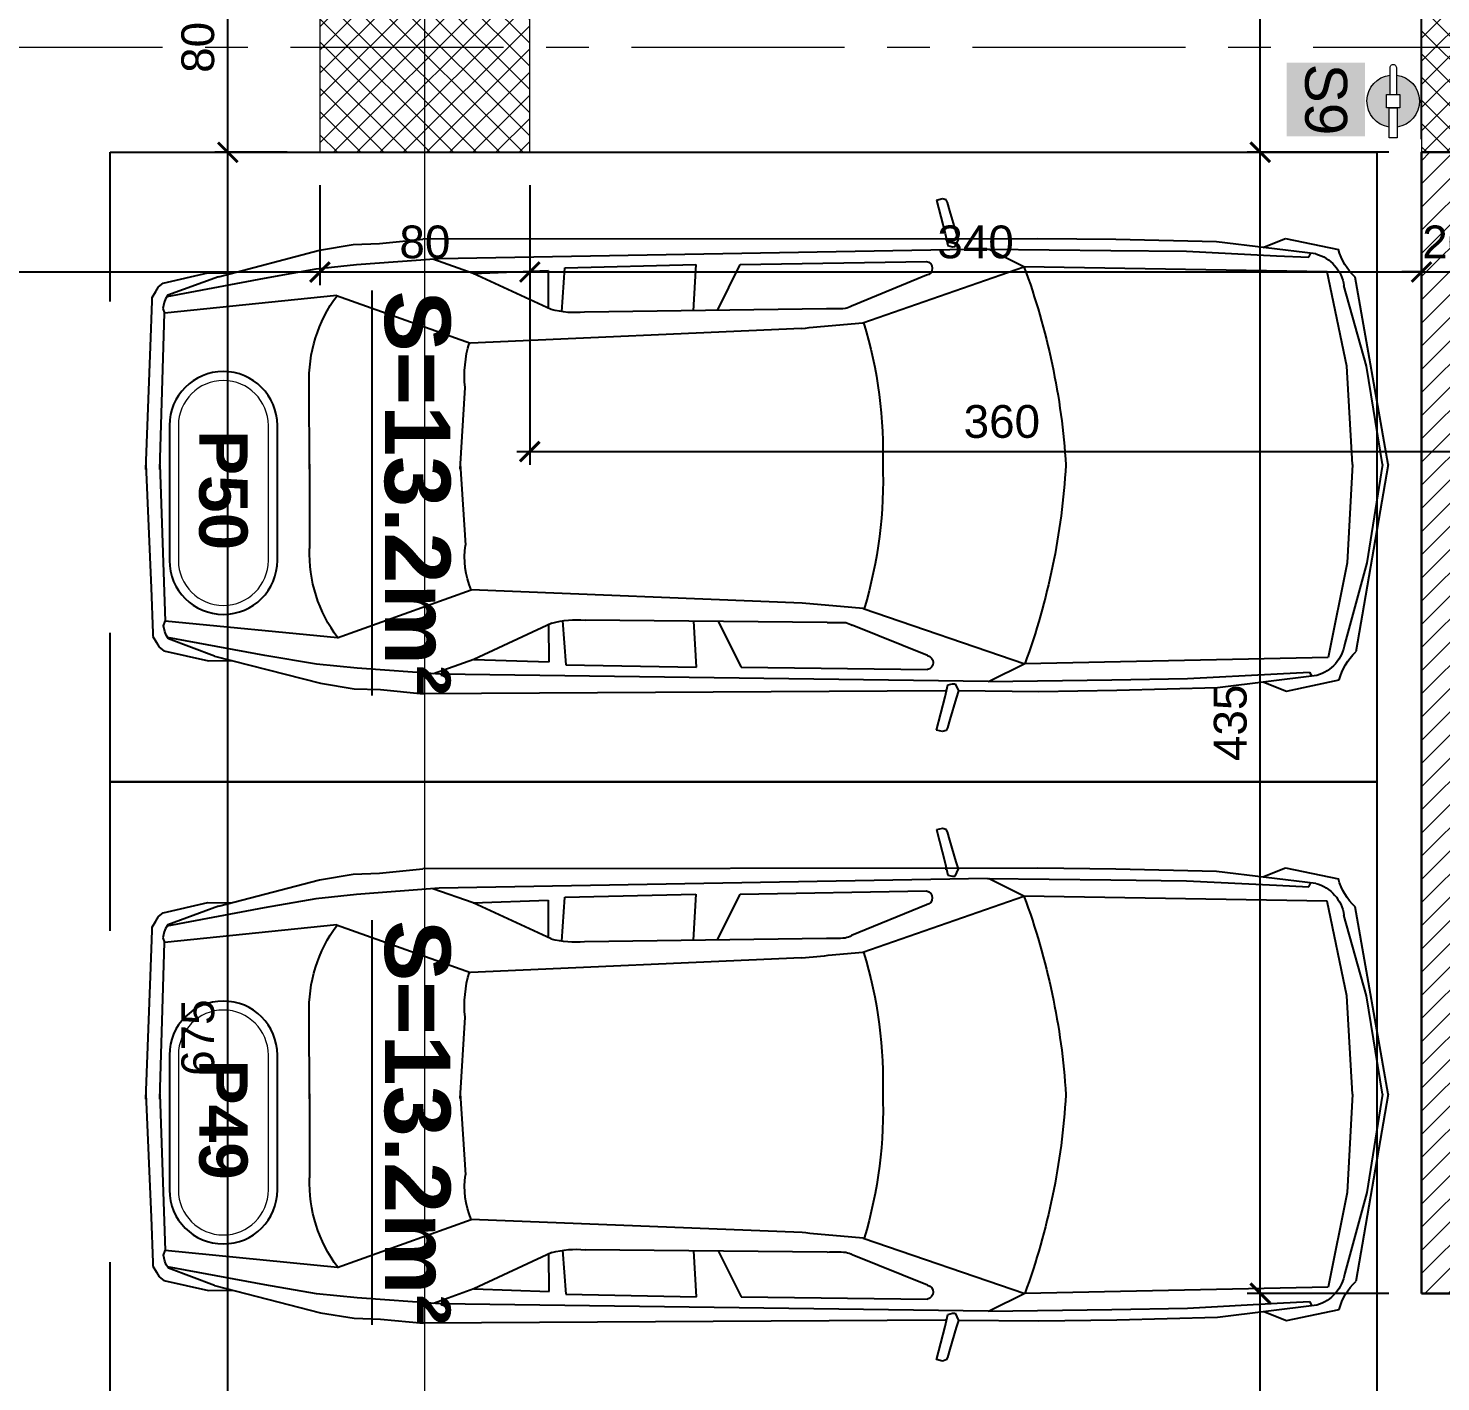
# Model space of a CAD drawing. Header units: centimetres. Extents: x 54080 to 59633, y -55119 to -48218.
# Drawn here: x 58046 to 58585, y -51781 to -51265 of the extents above; entities that cross this region are included whole.
import ezdxf
from ezdxf.enums import TextEntityAlignment as Align

# ---------------------------------------------------------------- set-up
doc = ezdxf.new("R2010")
doc.units = ezdxf.units.CM
doc.header["$LTSCALE"] = 50
doc.header["$MEASUREMENT"] = 0
for name, pattern in [('23486-A01$0${ Chain Double-Dash }', [0]), ('AXES', [2, 1.25, -0.25, 0.25, -0.25]), ('CACHE', [0.375, 0.25, -0.125]), ('CONTINU', [0])]:
    doc.linetypes.add(name, pattern=pattern)
doc.layers.get('0').update_dxf_attribs({"color": 8})
for name, color, linetype in [('AXES', 10, 'AXES'), ('BETON COUPE', 3, 'CONTINU'), ('COTE 50ème', 1, 'Continuous'), ('FINI', 251, 'Continuous'), ('PILIER', 7, 'Continuous'), ('TEXTE', 7, 'Continuous')]:
    doc.layers.add(name, color=color, linetype=linetype)
for name, color, linetype, lineweight in [('BETON HACHURE', 253, 'Continuous', 13), ('MACONNERIE COUPE', 7, 'Continuous', 30), ('MACONNERIE HACHURE', 253, 'Continuous', 13)]:
    doc.layers.add(name, color=color, linetype=linetype, lineweight=lineweight)
doc.layers.add('HORS GEL', color=7, linetype='CACHE', lineweight=15, true_color=0x00661a)
doc.layers.add('HYPALON', color=7, linetype='Continuous', true_color=0xffaa00)
doc.styles.add('BRMNAMES', font='swisseb.ttf', dxfattribs={"height": 20})
doc.styles.add('RS_TEXT_1.50', font='arial.ttf', dxfattribs={"height": 12.5})
doc.styles.add('RS_TXT_50', font='arial.ttf', dxfattribs={"height": 12.5})
doc.dimstyles.new('RS_50CM_LINEAIRE', dxfattribs={"dimscale": 5, "dimtxt": 12.5, "dimasz": 1.5, "dimexe": 1, "dimexo": 2.5, "dimgap": 1, "dimtad": 1, "dimdec": 1, "dimrnd": 0.5, "dimdsep": 46, "dimtxsty": 'RS_TXT_50', "dimblk1": 'ARCHTICK', "dimblk2": 'ARCHTICK', "dimsah": 1, "dimcen": 2.5, "dimdle": 1, "dimclrt": 4, "dimadec": 0, "dimazin": 2, "dimtfac": 1, "dimtdec": 1, "dimtix": 1, "dimtmove": 2, "dimatfit": 3, "dimfxl": 1, "dimtolj": 1, "dimtzin": 0, "dimarcsym": 0})

# ---------------------------------------------------------------- blocks, each defined once
blk = doc.blocks.new('A$C99aa3423')
at = {"layer": 'AXES', "lineweight": 5, "ltscale": 1.3}
blk.add_line((3195, -410), (-1985, -410), dxfattribs=at)
at = {"layer": 'HORS GEL', "linetype": '23486-A01$0${ Chain Double-Dash }', "ltscale": 1.2}
blk.add_line((1995, -1175), (1995, 1580), dxfattribs=at)
blk = doc.blocks.new('_ArchTick')
at = {"color": 0, "linetype": 'ByBlock', "const_width": 0.15}
blk.add_lwpolyline([(-0.5, -0.5), (0.5, 0.5)], dxfattribs=at)
blk = doc.blocks.new('*D997')
at = {"layer": 'COTE 50ème', "color": 0, "lineweight": -2, "ltscale": 0.5, "transparency": 16777216}
for p, q in [((58122.54, -51992.36), (58122.54, -51307.36)), ((58145.17, -51312.36), (58117.54, -51312.36)), ((58145.17, -51987.36), (58117.54, -51987.36))]:
    blk.add_line(p, q, dxfattribs=at)
at = {"layer": 'Defpoints', "color": 0, "ltscale": 0.5, "transparency": 16777216}
for p in [(58122.54, -51312.36), (58157.67, -51312.36), (58157.67, -51987.36)]:
    blk.add_point(p, dxfattribs=at)
at = {"layer": 'COTE 50ème', "color": 0, "lineweight": -2, "ltscale": 0.5, "transparency": 16777216, "xscale": 7.5, "yscale": 7.5, "zscale": 7.5}
for p, rotation in [((58122.54, -51312.36), 90), ((58122.54, -51987.36), 270)]:
    blk.add_blockref('_ArchTick', p, dxfattribs=dict(at, rotation=rotation))
at = {"layer": 'COTE 50ème', "color": 4, "ltscale": 0.5, "transparency": 16777216, "insert": (58111.16, -51649.86), "char_height": 12.5, "attachment_point": 5, "rotation": 90, "style": 'RS_TXT_50'}
blk.add_mtext('\\A1;675', dxfattribs=at)
blk = doc.blocks.new('*D998')
at = {"layer": 'COTE 50ème', "color": 0, "lineweight": -2, "ltscale": 0.5, "transparency": 16777216}
for p, q in [((58122.54, -51317.36), (58122.54, -51227.36)), ((58145.17, -51232.36), (58117.54, -51232.36)), ((58145.17, -51312.36), (58117.54, -51312.36))]:
    blk.add_line(p, q, dxfattribs=at)
at = {"layer": 'Defpoints', "color": 0, "ltscale": 0.5, "transparency": 16777216}
for p in [(58122.54, -51232.36), (58157.67, -51232.36), (58157.67, -51312.36)]:
    blk.add_point(p, dxfattribs=at)
at = {"layer": 'COTE 50ème', "color": 0, "lineweight": -2, "ltscale": 0.5, "transparency": 16777216, "xscale": 7.5, "yscale": 7.5, "zscale": 7.5}
for p, rotation in [((58122.54, -51232.36), 90), ((58122.54, -51312.36), 270)]:
    blk.add_blockref('_ArchTick', p, dxfattribs=dict(at, rotation=rotation))
at = {"layer": 'COTE 50ème', "color": 4, "ltscale": 0.5, "transparency": 16777216, "insert": (58111.16, -51272.36), "char_height": 12.5, "attachment_point": 5, "rotation": 90, "style": 'RS_TXT_50'}
blk.add_mtext('\\A1;80', dxfattribs=at)
blk = doc.blocks.new('*D1011')
at = {"layer": 'COTE 50ème', "color": 0, "lineweight": -2, "ltscale": 0.5, "transparency": 16777216}
for p, q in [((58516.22, -51952.36), (58516.22, -51742.36)), ((58565.17, -51747.36), (58511.22, -51747.36)), ((58565.17, -51947.36), (58511.22, -51947.36))]:
    blk.add_line(p, q, dxfattribs=at)
at = {"layer": 'Defpoints', "color": 0, "ltscale": 0.5, "transparency": 16777216}
for p in [(58516.22, -51747.36), (58577.67, -51747.36), (58577.67, -51947.36)]:
    blk.add_point(p, dxfattribs=at)
at = {"layer": 'COTE 50ème', "color": 0, "lineweight": -2, "ltscale": 0.5, "transparency": 16777216, "xscale": 7.5, "yscale": 7.5, "zscale": 7.5}
for p, rotation in [((58516.22, -51747.36), 90), ((58516.22, -51947.36), 270)]:
    blk.add_blockref('_ArchTick', p, dxfattribs=dict(at, rotation=rotation))
at = {"layer": 'COTE 50ème', "color": 4, "ltscale": 0.5, "transparency": 16777216, "insert": (58504.84, -51847.36), "char_height": 12.5, "attachment_point": 5, "rotation": 90, "style": 'RS_TXT_50'}
blk.add_mtext('\\A1;200', dxfattribs=at)
blk = doc.blocks.new('*D1012')
at = {"layer": 'COTE 50ème', "color": 0, "lineweight": -2, "ltscale": 0.5, "transparency": 16777216}
for p, q in [((58516.22, -51752.36), (58516.22, -51307.36)), ((58565.17, -51312.36), (58511.22, -51312.36)), ((58565.17, -51747.36), (58511.22, -51747.36))]:
    blk.add_line(p, q, dxfattribs=at)
at = {"layer": 'Defpoints', "color": 0, "ltscale": 0.5, "transparency": 16777216}
for p in [(58516.22, -51312.36), (58577.67, -51312.36), (58577.67, -51747.36)]:
    blk.add_point(p, dxfattribs=at)
at = {"layer": 'COTE 50ème', "color": 0, "lineweight": -2, "ltscale": 0.5, "transparency": 16777216, "xscale": 7.5, "yscale": 7.5, "zscale": 7.5}
for p, rotation in [((58516.22, -51312.36), 90), ((58516.22, -51747.36), 270)]:
    blk.add_blockref('_ArchTick', p, dxfattribs=dict(at, rotation=rotation))
at = {"layer": 'COTE 50ème', "color": 4, "ltscale": 0.5, "transparency": 16777216, "insert": (58504.83, -51529.86), "char_height": 12.5, "attachment_point": 5, "rotation": 90, "style": 'RS_TXT_50'}
blk.add_mtext('\\A1;435', dxfattribs=at)
blk = doc.blocks.new('*D1013')
at = {"layer": 'COTE 50ème', "color": 0, "lineweight": -2, "ltscale": 0.5, "transparency": 16777216}
for p, q in [((58516.22, -51317.36), (58516.22, -50642.36)), ((58565.17, -50647.36), (58511.22, -50647.36)), ((58565.17, -51312.36), (58511.22, -51312.36))]:
    blk.add_line(p, q, dxfattribs=at)
at = {"layer": 'Defpoints', "color": 0, "ltscale": 0.5, "transparency": 16777216}
for p in [(58516.22, -50647.36), (58577.67, -50647.36), (58577.67, -51312.36)]:
    blk.add_point(p, dxfattribs=at)
at = {"layer": 'COTE 50ème', "color": 0, "lineweight": -2, "ltscale": 0.5, "transparency": 16777216, "xscale": 7.5, "yscale": 7.5, "zscale": 7.5}
for p, rotation in [((58516.22, -50647.36), 90), ((58516.22, -51312.36), 270)]:
    blk.add_blockref('_ArchTick', p, dxfattribs=dict(at, rotation=rotation))
at = {"layer": 'COTE 50ème', "color": 4, "ltscale": 0.5, "transparency": 16777216, "insert": (58504.84, -50979.86), "char_height": 12.5, "attachment_point": 5, "rotation": 90, "style": 'RS_TXT_50'}
blk.add_mtext('\\A1;665', dxfattribs=at)
blk = doc.blocks.new('*D1281')
at = {"layer": 'COTE 50ème', "color": 0, "lineweight": -2, "ltscale": 0.5, "transparency": 16777216}
for p, q in [((57492.67, -51284.86), (57492.67, -51362.99)), ((58157.67, -51324.86), (58157.67, -51362.99)), ((57487.67, -51357.99), (58162.67, -51357.99))]:
    blk.add_line(p, q, dxfattribs=at)
at = {"layer": 'Defpoints', "color": 0, "ltscale": 0.5, "transparency": 16777216}
for p in [(57492.67, -51272.36), (58157.67, -51312.36), (58157.67, -51357.99)]:
    blk.add_point(p, dxfattribs=at)
at = {"layer": 'COTE 50ème', "color": 0, "lineweight": -2, "ltscale": 0.5, "transparency": 16777216, "xscale": 7.5, "yscale": 7.5, "zscale": 7.5, "rotation": 180}
blk.add_blockref('_ArchTick', (57492.67, -51357.99), dxfattribs=at)
at = {"layer": 'COTE 50ème', "color": 0, "lineweight": -2, "ltscale": 0.5, "transparency": 16777216, "xscale": 7.5, "yscale": 7.5, "zscale": 7.5}
blk.add_blockref('_ArchTick', (58157.67, -51357.99), dxfattribs=at)
at = {"layer": 'COTE 50ème', "color": 4, "ltscale": 0.5, "transparency": 16777216, "insert": (57825.17, -51346.61), "char_height": 12.5, "attachment_point": 5, "style": 'RS_TXT_50'}
blk.add_mtext('\\A1;665', dxfattribs=at)
blk = doc.blocks.new('*D1282')
at = {"layer": 'COTE 50ème', "color": 0, "lineweight": -2, "ltscale": 0.5, "transparency": 16777216}
for p, q in [((58157.67, -51324.86), (58157.67, -51362.99)), ((58237.67, -51324.86), (58237.67, -51362.99)), ((58152.67, -51357.99), (58242.67, -51357.99))]:
    blk.add_line(p, q, dxfattribs=at)
at = {"layer": 'Defpoints', "color": 0, "ltscale": 0.5, "transparency": 16777216}
for p in [(58157.67, -51312.36), (58237.67, -51312.36), (58237.67, -51357.99)]:
    blk.add_point(p, dxfattribs=at)
at = {"layer": 'COTE 50ème', "color": 0, "lineweight": -2, "ltscale": 0.5, "transparency": 16777216, "xscale": 7.5, "yscale": 7.5, "zscale": 7.5, "rotation": 180}
blk.add_blockref('_ArchTick', (58157.67, -51357.99), dxfattribs=at)
at = {"layer": 'COTE 50ème', "color": 0, "lineweight": -2, "ltscale": 0.5, "transparency": 16777216, "xscale": 7.5, "yscale": 7.5, "zscale": 7.5}
blk.add_blockref('_ArchTick', (58237.67, -51357.99), dxfattribs=at)
at = {"layer": 'COTE 50ème', "color": 4, "ltscale": 0.5, "transparency": 16777216, "insert": (58197.67, -51346.61), "char_height": 12.5, "attachment_point": 5, "style": 'RS_TXT_50'}
blk.add_mtext('\\A1;80', dxfattribs=at)
blk = doc.blocks.new('*D1283')
at = {"layer": 'COTE 50ème', "color": 0, "lineweight": -2, "ltscale": 0.5, "transparency": 16777216}
for p, q in [((58237.67, -51324.86), (58237.67, -51362.99)), ((58577.67, -51331.96), (58577.67, -51362.99)), ((58232.67, -51357.99), (58582.67, -51357.99))]:
    blk.add_line(p, q, dxfattribs=at)
at = {"layer": 'Defpoints', "color": 0, "ltscale": 0.5, "transparency": 16777216}
for p in [(58237.67, -51312.36), (58577.67, -51319.46), (58577.67, -51357.99)]:
    blk.add_point(p, dxfattribs=at)
at = {"layer": 'COTE 50ème', "color": 0, "lineweight": -2, "ltscale": 0.5, "transparency": 16777216, "xscale": 7.5, "yscale": 7.5, "zscale": 7.5, "rotation": 180}
blk.add_blockref('_ArchTick', (58237.67, -51357.99), dxfattribs=at)
at = {"layer": 'COTE 50ème', "color": 0, "lineweight": -2, "ltscale": 0.5, "transparency": 16777216, "xscale": 7.5, "yscale": 7.5, "zscale": 7.5}
blk.add_blockref('_ArchTick', (58577.67, -51357.99), dxfattribs=at)
at = {"layer": 'COTE 50ème', "color": 4, "ltscale": 0.5, "transparency": 16777216, "insert": (58407.67, -51346.6), "char_height": 12.5, "attachment_point": 5, "style": 'RS_TXT_50'}
blk.add_mtext('\\A1;340', dxfattribs=at)
blk = doc.blocks.new('*D1284')
at = {"layer": 'COTE 50ème', "color": 0, "lineweight": -2, "ltscale": 0.5, "transparency": 16777216}
for p, q in [((58577.67, -51331.96), (58577.67, -51362.99)), ((58597.67, -51331.96), (58597.67, -51362.99)), ((58577.67, -51357.99), (58570.17, -51357.99)), ((58577.67, -51357.99), (58597.67, -51357.99)), ((58597.67, -51357.99), (58605.17, -51357.99))]:
    blk.add_line(p, q, dxfattribs=at)
at = {"layer": 'Defpoints', "color": 0, "ltscale": 0.5, "transparency": 16777216}
for p in [(58577.67, -51319.46), (58597.67, -51319.46), (58597.67, -51357.99)]:
    blk.add_point(p, dxfattribs=at)
at = {"layer": 'COTE 50ème', "color": 0, "lineweight": -2, "ltscale": 0.5, "transparency": 16777216, "xscale": 7.5, "yscale": 7.5, "zscale": 7.5}
blk.add_blockref('_ArchTick', (58577.67, -51357.99), dxfattribs=at)
at = {"layer": 'COTE 50ème', "color": 0, "lineweight": -2, "ltscale": 0.5, "transparency": 16777216, "xscale": 7.5, "yscale": 7.5, "zscale": 7.5, "rotation": 180}
blk.add_blockref('_ArchTick', (58597.67, -51357.99), dxfattribs=at)
at = {"layer": 'COTE 50ème', "color": 4, "ltscale": 0.5, "transparency": 16777216, "insert": (58587.67, -51346.61), "char_height": 12.5, "attachment_point": 5, "style": 'RS_TXT_50'}
blk.add_mtext('\\A1;20', dxfattribs=at)
blk = doc.blocks.new('PILIER')
at = {"color": 252}
blk.add_lwpolyline([(1.563, 1.2), (-1.437, 1.2, 1), (-1.437, -1.2), (1.563, -1.2, 1), (1.563, 1.2, -1)], format="xyb", dxfattribs=at)
at = {"color": 10, "lineweight": 20}
blk.add_lwpolyline([(1.563, 1), (-1.437, 1, 1), (-1.437, -1), (1.563, -1, 1)], format="xyb", close=True, dxfattribs=at)
at = {"color": 7, "style": 'BRMNAMES'}
blk.add_attdef('PILIER_TEXTE', text='', height=1.076, dxfattribs=at).set_placement((0, 0), align=Align.MIDDLE_CENTER)
blk = doc.blocks.new('*D1411')
at = {"layer": 'COTE 50ème', "color": 0, "lineweight": -2, "ltscale": 0.5, "transparency": 16777216}
for p, q in [((58237.67, -51324.86), (58237.67, -51431.45)), ((58597.67, -51404.86), (58597.67, -51431.45)), ((58232.67, -51426.45), (58602.67, -51426.45))]:
    blk.add_line(p, q, dxfattribs=at)
at = {"layer": 'Defpoints', "color": 0, "ltscale": 0.5, "transparency": 16777216}
for p in [(58237.67, -51312.36), (58597.67, -51392.36), (58597.67, -51426.45)]:
    blk.add_point(p, dxfattribs=at)
at = {"layer": 'COTE 50ème', "color": 0, "lineweight": -2, "ltscale": 0.5, "transparency": 16777216, "xscale": 7.5, "yscale": 7.5, "zscale": 7.5, "rotation": 180}
blk.add_blockref('_ArchTick', (58237.67, -51426.45), dxfattribs=at)
at = {"layer": 'COTE 50ème', "color": 0, "lineweight": -2, "ltscale": 0.5, "transparency": 16777216, "xscale": 7.5, "yscale": 7.5, "zscale": 7.5}
blk.add_blockref('_ArchTick', (58597.67, -51426.45), dxfattribs=at)
at = {"layer": 'COTE 50ème', "color": 4, "ltscale": 0.5, "transparency": 16777216, "insert": (58417.67, -51415.06), "char_height": 12.5, "attachment_point": 5, "style": 'RS_TXT_50'}
blk.add_mtext('\\A1;360', dxfattribs=at)

msp = doc.modelspace()

# ---------------------------------------------------------------- hatches: boundary and pattern name
at = {"layer": 'BETON HACHURE', "transparency": 33554585}
h = msp.add_hatch(dxfattribs=at)
h.set_pattern_fill('ANSI37', color=256, scale=50, angle=270, style=0)
h.set_pattern_definition([(315, (861.459, 19655.393), (4.4194174, 4.4194174), []), (45, (861.459, 19655.393), (-4.4194174, 4.4194174), [])])
h.paths.add_polyline_path([(56357.67, -51847.22), (56382.67, -51847.22), (56382.67, -52172.22), (56357.67, -52172.22)], flags=0)
h.paths.add_polyline_path([(56357.67, -51847.22), (56382.67, -51847.22), (56382.67, -52172.22), (56357.67, -52172.22)], flags=0)
h.paths.add_polyline_path([(58537.67, -51987.36), (58537.67, -52037.36), (58617.67, -52037.36), (58617.67, -51987.36)], flags=0)
h.paths.add_polyline_path([(58157.67, -51987.36), (58157.67, -52037.36), (58237.67, -52037.36), (58237.67, -51987.36)], flags=0)
edge = h.paths.add_edge_path(flags=0)
edge.add_arc((58197.67, -50672.36), 40, 0, 360)
edge = h.paths.add_edge_path(flags=0)
edge.add_arc((58197.67, -49997.36), 40, 0, 360)
edge = h.paths.add_edge_path(flags=0)
edge.add_arc((58197.67, -51272.36), 40, 0, 360)
h.paths.add_polyline_path([(59277.67, -49527.22), (54853.83, -49527.22), (54464.54, -54263.92), (59277.59, -54736.58), (59277.67, -54713.51)])
edge = h.paths.add_edge_path(flags=0)
edge.add_arc((58197.67, -51272.36), 40, 0, 360)
h.paths.add_polyline_path([(56982.67, -49552.22), (56982.67, -49972.36), (57007.67, -49972.36), (57007.67, -49552.22), (58577.68, -49552.22), (58577.67, -50022.36), (58617.67, -50022.36), (58617.67, -49552.22), (59247.67, -49552.22), (59247.67, -51282.36), (58617.67, -51282.36), (58617.67, -50647.36), (58577.67, -50647.36), (58577.67, -51312.36), (59247.67, -51312.36), (59247.67, -52057.36), (58577.67, -52057.36), (58577.67, -53447.36), (58617.67, -53447.36), (58617.67, -52087.36), (59247.67, -52087.36), (59247.67, -54709.01), (58245.17, -54610.07), (58245.17, -54122.36), (58220.17, -54122.36), (58220.17, -54607.62), (56915.17, -54479.46), (56915.17, -54122.36), (56890.17, -54122.36), (56890.17, -54477.01), (55702.67, -54360.39), (55702.67, -54122.36), (55652.67, -54122.36), (55652.67, -54355.48), (54491.47, -54241.45), (54666.86, -52107.36), (54872.67, -52107.36), (54872.67, -52057.36), (54670.97, -52057.36), (54672.82, -52037.36), (54872.67, -52037.36), (54872.67, -51987.36), (54676.72, -51987.36), (54733.43, -51297.36), (54872.67, -51297.36), (54872.67, -51247.36), (54737.54, -51247.36), (54782.74, -50697.36), (54872.67, -50697.36), (54872.67, -50647.36), (54786.85, -50647.36), (54876.86, -49552.22), (55655.17, -49552.22), (55655.17, -49972.36), (55680.17, -49972.36), (55680.17, -49552.22)], flags=16)
h.paths.add_polyline_path([(58157.67, -51232.36), (58157.67, -51312.36), (58237.67, -51312.36), (58237.67, -51232.36)], flags=0)
at = {"layer": 'HYPALON', "linetype": 'Continuous', "lineweight": 0, "true_color": 0xed1f24}
msp.add_hatch(color=240, dxfattribs=at).paths.add_polyline_path([(58526.23, -51278.16), (58526.23, -51306.3), (58556.2, -51306.3), (58556.2, -51278.16)])
h = msp.add_hatch(color=240, dxfattribs=at)
edge = h.paths.add_edge_path()
edge.add_ellipse((58566.89, -51292.87), major_axis=(7.07, 7.07), ratio=1, start_angle=233.6269, end_angle=398.1079)
edge.add_line((58568.09, -51282.94), (58568.09, -51290.37))
edge.add_line((58568.09, -51290.37), (58569.39, -51290.37))
edge.add_line((58569.39, -51290.37), (58569.39, -51295.37))
edge.add_line((58569.39, -51295.37), (58568.39, -51295.37))
edge.add_line((58568.39, -51295.37), (58568.39, -51302.76))
edge = h.paths.add_edge_path()
edge.add_line((58564.39, -51290.37), (58565.69, -51290.37))
edge.add_line((58565.69, -51290.37), (58565.69, -51282.94))
edge.add_ellipse((58566.89, -51292.87), major_axis=(-7.07, 7.07), ratio=1, start_angle=-38.1079, end_angle=126.3731)
edge.add_line((58565.39, -51302.76), (58565.39, -51295.37))
edge.add_line((58565.39, -51295.37), (58564.39, -51295.37))
edge.add_line((58564.39, -51295.37), (58564.39, -51290.37))
at = {"layer": 'MACONNERIE HACHURE'}
h = msp.add_hatch(dxfattribs=at)
h.set_pattern_fill('ANSI31', color=256, scale=50, style=0)
h.paths.add_polyline_path([(54872.67, -54083.63), (54897.67, -54083.63), (54897.67, -54067.36), (54872.67, -54067.36)])
h.paths.add_polyline_path([(54760.13, -53887.22), (54520.58, -53887.22), (54522.64, -53862.22), (54760.13, -53862.22)])
h.paths.add_polyline_path([(54872.67, -54017.36), (54872.67, -53887.22), (54850.13, -53887.22), (54850.13, -53862.22), (54897.67, -53862.22), (54897.67, -54017.36)])
h.paths.add_polyline_path([(54872.67, -54173.63), (54897.67, -54173.63), (54897.67, -54281.34), (54872.67, -54278.88)])
h.paths.add_polyline_path([(54505.78, -54067.36), (54507.82, -54042.46), (54872.67, -54042.36), (54872.67, -54067.36)])
h.paths.add_polyline_path([(58577.67, -52057.36), (58597.67, -52057.36), (58597.67, -52037.36), (58577.67, -52037.36)])
h.paths.add_polyline_path([(55842.67, -50672.36), (56202.67, -50672.36), (56202.67, -50647.36), (55842.67, -50647.36)])
h.paths.add_polyline_path([(55752.67, -50672.36), (55742.67, -50672.36), (55742.67, -50647.36), (55752.67, -50647.36)])
h.paths.add_polyline_path([(57077.67, -53447.36), (57437.67, -53447.36), (57437.67, -53422.36), (57077.67, -53422.36)])
h.paths.add_polyline_path([(56987.67, -53447.36), (56977.67, -53447.36), (56977.67, -53422.36), (56987.67, -53422.36)])
h.paths.add_polyline_path([(58777.67, -49872.22), (58777.67, -49882.22), (58757.67, -49882.22), (58757.67, -49872.22), (58717.67, -49872.22), (58717.67, -49852.22), (59252.67, -49852.22), (59252.67, -49872.22)])
h.paths.add_polyline_path([(58777.67, -50092.22), (58777.67, -50102.22), (58757.67, -50102.22), (58757.67, -49972.22), (58777.67, -49972.22), (58777.67, -50072.22), (59252.67, -50072.22), (59252.67, -50092.22)])
h.paths.add_polyline_path([(58777.67, -50312.22), (58777.67, -50322.22), (58757.67, -50322.22), (58757.67, -50192.22), (58777.67, -50192.22), (58777.67, -50292.22), (59252.67, -50292.22), (59252.67, -50312.22)])
h.paths.add_polyline_path([(58777.67, -50532.22), (58777.67, -50542.22), (58757.67, -50542.22), (58757.67, -50412.22), (58777.67, -50412.22), (58777.67, -50512.22), (59247.67, -50512.22), (59247.67, -50532.22)])
h.paths.add_polyline_path([(58757.67, -50762.22), (58757.67, -50632.22), (58777.67, -50632.22), (58777.67, -50732.22), (59252.67, -50732.22), (59252.67, -50752.22), (58777.67, -50752.22), (58777.67, -50762.22)])
h.paths.add_polyline_path([(58777.67, -50852.22), (58757.67, -50852.22), (58757.67, -50952.22), (58717.67, -50952.22), (58717.67, -50972.22), (59252.67, -50972.22), (59252.67, -50952.22), (58777.67, -50952.22)])
h.paths.add_polyline_path([(58627.67, -49872.22), (58617.67, -49872.22), (58617.67, -49852.22), (58627.67, -49852.22)])
h.paths.add_polyline_path([(58627.67, -50972.22), (58617.67, -50972.22), (58617.67, -50952.22), (58627.67, -50952.22)])
h.paths.add_polyline_path([(58577.67, -51947.36), (58597.67, -51947.36), (58597.67, -51987.36), (58577.67, -51987.36)])
h.paths.add_polyline_path([(58577.67, -51747.36), (58597.67, -51747.36), (58597.67, -51312.36), (58577.67, -51312.36)])
h.paths.add_polyline_path([(57052.67, -52057.36), (57072.67, -52057.36), (57072.67, -52037.36), (57052.67, -52037.36)])
h.paths.add_polyline_path([(56237.67, -52057.36), (56257.67, -52057.36), (56257.67, -52037.36), (56237.67, -52037.36)])
h.paths.add_polyline_path([(55707.67, -52087.36), (55727.67, -52087.36), (55727.67, -52037.36), (55707.67, -52037.36)])
h.paths.add_polyline_path([(55837.67, -52007.36), (56107.67, -52007.36), (56107.67, -51987.36), (55837.67, -51987.36)])
h.paths.add_polyline_path([(57072.67, -52107.36), (57342.67, -52107.36), (57342.67, -52087.36), (57072.67, -52087.36)])
h.paths.add_polyline_path([(56670.17, -51987.36), (56670.17, -52097.36), (56690.17, -52097.36), (56690.17, -52007.36), (56922.67, -52007.36), (56922.67, -51987.36)])
h.paths.add_polyline_path([(56670.17, -52297.36), (56690.17, -52297.36), (56690.17, -52217.36), (57047.67, -52217.36), (57047.67, -52197.36), (56690.17, -52197.36), (56690.17, -52187.36), (56670.17, -52187.36)])
h.paths.add_polyline_path([(56670.17, -52497.36), (56690.17, -52497.36), (56690.17, -52417.36), (57047.67, -52417.36), (57047.67, -52397.36), (56690.17, -52397.36), (56690.17, -52387.36), (56670.17, -52387.36)])
h.paths.add_polyline_path([(56510.17, -52797.36), (56510.17, -52787.36), (56490.17, -52787.36), (56490.17, -52797.36), (56257.67, -52797.36), (56257.67, -52817.36), (56942.67, -52817.36), (56942.67, -52797.36), (56690.17, -52797.36), (56690.17, -52787.36), (56670.17, -52787.36), (56670.17, -52797.36)])
h.paths.add_polyline_path([(56510.17, -52697.36), (56510.17, -52587.36), (56490.17, -52587.36), (56490.17, -52597.36), (56127.67, -52597.36), (56127.67, -52617.36), (56490.17, -52617.36), (56490.17, -52697.36)])
h.paths.add_polyline_path([(56510.17, -52497.36), (56510.17, -52387.36), (56490.17, -52387.36), (56490.17, -52397.36), (56127.67, -52397.36), (56127.67, -52417.36), (56490.17, -52417.36), (56490.17, -52497.36)])
h.paths.add_polyline_path([(56510.17, -52187.36), (56490.17, -52187.36), (56490.17, -52197.36), (56127.67, -52197.36), (56127.67, -52217.36), (56490.17, -52217.36), (56490.17, -52297.36), (56510.17, -52297.36)])
h.paths.add_polyline_path([(56510.17, -51977.36), (56490.17, -51977.36), (56490.17, -51987.36), (56257.67, -51987.36), (56257.67, -52007.36), (56490.17, -52007.36), (56490.17, -52097.36), (56510.17, -52097.36)])
h.paths.add_polyline_path([(56490.17, -51887.36), (56510.17, -51887.36), (56510.17, -51777.36), (56490.17, -51777.36), (56490.17, -51787.36), (56132.67, -51787.36), (56132.67, -51807.36), (56490.17, -51807.36)])
h.paths.add_polyline_path([(57437.67, -52777.36), (57462.67, -52777.36), (57462.67, -52797.36), (57437.67, -52797.36)])
h.paths.add_polyline_path([(56202.67, -51317.36), (56227.67, -51317.36), (56227.67, -51297.36), (56202.67, -51297.36)])
h.paths.add_polyline_path([(56107.67, -53323.39), (56127.67, -53323.39), (56127.67, -52847.36), (56107.67, -52847.36)])
h.paths.add_polyline_path([(55682.67, -53222.36), (55702.67, -53222.36), (55702.67, -52927.36), (55682.67, -52927.36)])
h.paths.add_polyline_path([(55786, -51192.36), (55742.67, -51192.36), (55742.67, -51152.36), (55786, -51152.36)])
h.paths.add_polyline_path([(55952.67, -51192.36), (55912.67, -51192.36), (55912.67, -51152.36), (55952.67, -51152.36)])
h.paths.add_polyline_path([(56159.34, -51192.36), (56202.67, -51192.36), (56202.67, -51152.36), (56159.34, -51152.36)])
h.paths.add_polyline_path([(55992.67, -51192.36), (56032.67, -51192.36), (56032.67, -51152.36), (55992.67, -51152.36)])
h.paths.add_polyline_path([(57394.34, -52902.36), (57437.67, -52902.36), (57437.67, -52942.36), (57394.34, -52942.36)])
h.paths.add_polyline_path([(57227.67, -52902.36), (57267.67, -52902.36), (57267.67, -52942.36), (57227.67, -52942.36)])
h.paths.add_polyline_path([(57021, -52902.36), (56977.67, -52902.36), (56977.67, -52942.36), (57021, -52942.36)])
h.paths.add_polyline_path([(57187.67, -52902.36), (57147.67, -52902.36), (57147.67, -52942.36), (57187.67, -52942.36)])
h.paths.add_polyline_path([(55941, -52412.36), (55917.67, -52412.36), (55917.67, -52392.36), (55941, -52392.36)])
h.paths.add_polyline_path([(56107.67, -52412.36), (56067.67, -52412.36), (56067.67, -52392.36), (56107.67, -52392.36)])
h.paths.add_polyline_path([(55726, -52412.36), (55702.67, -52412.36), (55702.67, -52392.36), (55726, -52392.36)])
h.paths.add_polyline_path([(55892.67, -52412.36), (55852.67, -52412.36), (55852.67, -52392.36), (55892.67, -52392.36)])
h.paths.add_polyline_path([(55682.67, -52518.36), (55702.67, -52518.36), (55702.67, -52412.36), (55682.67, -52412.36)])
h.paths.add_polyline_path([(55682.67, -52797.36), (55702.67, -52797.36), (55702.67, -52737.36), (55682.67, -52737.36)])
h.paths.add_polyline_path([(56107.67, -52797.36), (56127.67, -52797.36), (56127.67, -52412.36), (56107.67, -52412.36)])
h.paths.add_polyline_path([(57437.67, -52677.36), (57437.67, -52637.36), (57342.67, -52637.36), (57342.67, -52562.36), (57367.67, -52562.36), (57367.67, -52627.36), (57462.67, -52627.36), (57462.67, -52677.36)])
h.paths.add_polyline_path([(56202.67, -51417.36), (56202.67, -51457.36), (56107.67, -51457.36), (56107.67, -51532.36), (56132.67, -51532.36), (56132.67, -51482.36), (56202.67, -51482.36), (56202.67, -51578.36), (56490.17, -51578.36), (56490.17, -51687.36), (56510.17, -51687.36), (56510.17, -51558.36), (56227.67, -51558.36), (56227.67, -51417.36)])
h.paths.add_polyline_path([(55742.67, -51297.36), (55742.67, -51457.36), (55837.67, -51457.36), (55837.67, -51532.36), (55812.67, -51532.36), (55812.67, -51482.36), (55717.67, -51482.36), (55717.67, -51297.36)])
h.paths.add_polyline_path([(56107.67, -53343.36), (55702.67, -53343.36), (55702.67, -53343.36), (56107.67, -53343.36)])
h.paths.add_polyline_path([(56977.67, -52797.36), (56977.67, -52637.36), (57072.67, -52637.36), (57072.67, -52562.36), (57047.67, -52562.36), (57047.67, -52627.36), (56977.67, -52627.36), (56977.67, -52597.36), (56690.17, -52597.36), (56690.17, -52587.36), (56670.17, -52587.36), (56670.17, -52697.36), (56690.17, -52697.36), (56690.17, -52617.36), (56952.67, -52617.36), (56952.67, -52797.36)])

# ---------------------------------------------------------------- linework, layer by layer
at = {"layer": 'BETON COUPE', "lineweight": 5}
msp.add_lwpolyline([(58577.67, -50647.36), (58577.67, -51312.36), (59247.67, -51312.36), (59247.67, -52057.36), (58577.67, -52057.36), (58577.67, -53447.36), (58617.67, -53447.36), (58617.67, -52087.36), (59247.67, -52087.36), (59247.67, -54709.01), (58245.17, -54610.07), (58245.17, -54122.36), (58220.17, -54122.36), (58220.17, -54607.62), (56915.17, -54479.46), (56915.17, -54122.36), (56890.17, -54122.36), (56890.17, -54477.01), (55702.67, -54360.39)], dxfattribs=at)
msp.add_lwpolyline([(58157.67, -51232.36), (58157.67, -51312.36), (58237.67, -51312.36), (58237.67, -51232.36)], close=True, dxfattribs=at)
at = {"layer": 'FINI'}
for p, q in [((58077.67, -51369.2), (58077.67, -51312.36)), ((58077.67, -51312.36), (58560.83, -51312.36)), ((58560.83, -51552.36), (58560.83, -51312.36)), ((58392.77, -51330.57), (58396.11, -51343.34)), ((58395.05, -51330.09), (58392.8, -51330.68)), ((58396.43, -51330.53), (58395.05, -51330.09)), ((58396.9, -51331.44), (58396.43, -51330.53)), ((58397.85, -51334.63), (58396.9, -51331.44)), ((58400.22, -51342.83), (58397.85, -51334.63)), ((58401.17, -51345.57), (58400.22, -51342.83)), ((58157.48, -51349.67), (58170.3, -51347.52)), ((58170.3, -51347.52), (58180.37, -51347.17)), ((58180.37, -51347.17), (58196.84, -51345.52)), ((58431.41, -51345.33), (58196.84, -51345.52)), ((58396.6, -51345.66), (58396.1, -51345.66)), ((58396.11, -51343.34), (58397.08, -51347.9)), ((58397.08, -51347.9), (58398.91, -51348.34)), ((58398.91, -51348.34), (58399.82, -51348.33)), ((58399.82, -51348.33), (58401.17, -51345.57)), ((58461.13, -51345.65), (58431.41, -51345.33)), ((58499.53, -51346.52), (58461.13, -51345.65)), ((58537.43, -51351.05), (58499.53, -51346.52)), ((58517.19, -51348.63), (58525.81, -51345.17)), ((58525.81, -51345.17), (58545.97, -51349.37)), ((58118.96, -51359.77), (58157.48, -51349.67)), ((58203.17, -51352.91), (58171.59, -51355.31)), ((58216.07, -51358.54), (58200.66, -51353.1)), ((58412.17, -51349.23), (58203.17, -51352.91)), ((58412.17, -51349.23), (58459.26, -51349.75)), ((58426.11, -51355.98), (58412.55, -51349.24)), ((58459.26, -51349.75), (58488.06, -51350.06)), ((58488.06, -51350.06), (58522.33, -51351.8)), ((58522.33, -51351.8), (58534.67, -51352.39)), ((58534.67, -51352.39), (58535.48, -51350.82)), ((58097.9, -51362.28), (58114.86, -51358.35)), ((58114.86, -51358.35), (58123.98, -51358.45)), ((58156.03, -51356.97), (58136.33, -51360.41)), ((58171.59, -51355.31), (58156.03, -51356.97)), ((58216.07, -51358.54), (58244.71, -51357.42)), ((58245.8, -51372.27), (58216.07, -51358.54)), ((58244.71, -51357.42), (58244.74, -51371.65)), ((58249.91, -51373.12), (58251.08, -51356.35)), ((58251.08, -51356.35), (58300.93, -51355.18)), ((58300.93, -51355.18), (58299.94, -51372.74)), ((58309.22, -51372.62), (58317.9, -51355.15)), ((58317.9, -51355.15), (58388.98, -51353.94)), ((58364.63, -51377.33), (58426.11, -51355.98)), ((58541.75, -51357.87), (58426.11, -51355.98)), ((58549.25, -51393.92), (58541.75, -51357.87)), ((58095.12, -51365.45), (58096.05, -51363.63)), ((58096.05, -51363.63), (58097.9, -51362.28)), ((58136.33, -51360.41), (58099.32, -51367.4)), ((58118.96, -51359.77), (58099.68, -51366.87)), ((58388.99, -51359.24), (58360.37, -51370.97)), ((58556.67, -51393.9), (58548.12, -51363.16)), ((58564.93, -51431.38), (58552.36, -51359.97)), ((58093.07, -51386.38), (58093.71, -51369.09)), ((58093.71, -51369.09), (58093.72, -51367.72)), ((58093.72, -51367.72), (58095.12, -51365.45)), ((58098.28, -51369.6), (58097.79, -51371.88)), ((58098.75, -51368.23), (58098.28, -51369.6)), ((58164.12, -51366.92), (58098.35, -51373.63)), ((58099.68, -51366.87), (58098.75, -51368.23)), ((58163.98, -51366.93), (58215.07, -51385.06)), ((58096.55, -51433.33), (58098.35, -51373.63)), ((58097.79, -51371.88), (58098.35, -51373.63)), ((58350.83, -51372.05), (58258.54, -51373.3)), ((58341.29, -51379.5), (58215.07, -51385.06)), ((58091.25, -51433.34), (58093.07, -51386.38)), ((58551.35, -51431.41), (58549.25, -51393.92)), ((58562.83, -51431.39), (58556.67, -51393.9)), ((58153.64, -51433.21), (58153.57, -51401.1)), ((58211.16, -51433.11), (58212.98, -51402.04)), ((58091.25, -51431.38), (58093.26, -51478.34)), ((58096.55, -51431.37), (58098.59, -51491.06)), ((58153.63, -51431.25), (58153.7, -51463.36)), ((58211.16, -51431.12), (58213.1, -51462.18)), ((58551.35, -51431.41), (58549.4, -51468.91)), ((58564.93, -51431.38), (58552.65, -51502.85)), ((58562.83, -51431.39), (58556.83, -51468.9)), ((58549.4, -51468.91), (58542.05, -51504.99)), ((58556.83, -51468.9), (58548.4, -51499.68)), ((58093.26, -51478.34), (58093.97, -51495.62)), ((58164.25, -51497.49), (58215.26, -51479.15)), ((58341.51, -51484.19), (58215.26, -51479.15)), ((58364.85, -51486.27), (58426.42, -51507.36)), ((58098.04, -51492.82), (58098.59, -51491.06)), ((58098.53, -51495.09), (58098.04, -51492.82)), ((58164.39, -51497.5), (58098.59, -51491.06)), ((58246.05, -51491.82), (58216.38, -51505.67)), ((58245.02, -51506.67), (58244.99, -51492.31)), ((58250.16, -51490.95), (58251.39, -51507.72)), ((58351.07, -51491.6), (58258.78, -51490.73)), ((58301.25, -51508.67), (58300.18, -51491.12)), ((58309.46, -51491.21), (58318.22, -51508.64)), ((58389.29, -51504.25), (58360.62, -51492.64)), ((58077.67, -51552.36), (58077.67, -51495.52)), ((58093.97, -51495.62), (58093.99, -51496.99)), ((58093.99, -51496.99), (58095.4, -51499.26)), ((58095.4, -51499.26), (58096.34, -51501.07)), ((58099.01, -51496.46), (58098.53, -51495.09)), ((58099.95, -51497.82), (58099.01, -51496.46)), ((58136.62, -51504.13), (58099.59, -51497.29)), ((58117.42, -51504.41), (58099.95, -51497.82)), ((58096.34, -51501.07), (58098.19, -51502.42)), ((58098.19, -51502.42), (58115.16, -51506.28)), ((58117.42, -51504.41), (58157.82, -51514.78)), ((58156.34, -51507.49), (58136.62, -51504.13)), ((58115.16, -51506.28), (58124.16, -51506.14)), ((58171.91, -51509.08), (58156.34, -51507.49)), ((58203.49, -51511.35), (58171.91, -51509.08)), ((58216.38, -51505.67), (58200.99, -51511.17)), ((58216.38, -51505.67), (58245.02, -51506.67)), ((58251.39, -51507.72), (58301.25, -51508.67)), ((58318.22, -51508.64), (58389.3, -51509.55)), ((58426.42, -51507.36), (58412.89, -51514.16)), ((58542.05, -51504.99), (58426.42, -51507.36)), ((58157.82, -51514.78), (58170.65, -51516.88)), ((58412.51, -51514.16), (58203.49, -51511.35)), ((58396.11, -51519.94), (58397.08, -51515.37)), ((58397.08, -51515.37), (58398.91, -51514.94)), ((58398.91, -51514.94), (58399.82, -51514.95)), ((58399.82, -51514.95), (58401.17, -51517.71)), ((58412.51, -51514.16), (58459.6, -51513.46)), ((58459.6, -51513.46), (58488.4, -51513.02)), ((58488.4, -51513.02), (58522.66, -51511.14)), ((58537.76, -51511.83), (58499.88, -51516.51)), ((58517.54, -51514.33), (58526.16, -51517.76)), ((58522.66, -51511.14), (58535, -51510.5)), ((58526.16, -51517.76), (58546.31, -51513.47)), ((58535, -51510.5), (58535.82, -51512.07)), ((58170.65, -51516.88), (58180.72, -51517.18)), ((58180.72, -51517.18), (58197.2, -51518.76)), ((58396.1, -51517.61), (58197.2, -51518.76)), ((58392.77, -51532.7), (58396.11, -51519.94)), ((58396.6, -51517.61), (58396.1, -51517.61)), ((58400.22, -51520.44), (58397.85, -51528.64)), ((58401.17, -51517.71), (58400.22, -51520.44)), ((58431.77, -51517.99), (58401.17, -51517.66)), ((58461.49, -51517.54), (58431.77, -51517.99)), ((58499.88, -51516.51), (58461.49, -51517.54)), ((58397.85, -51528.64), (58396.9, -51531.83)), ((58395.05, -51533.18), (58392.8, -51532.6)), ((58396.43, -51532.74), (58395.05, -51533.18)), ((58396.9, -51531.83), (58396.43, -51532.74)), ((58560.83, -51552.36), (58077.67, -51552.36)), ((58077.67, -51609.2), (58077.67, -51552.36)), ((58077.67, -51552.36), (58560.83, -51552.36)), ((58560.83, -51792.36), (58560.83, -51552.36)), ((58392.77, -51570.57), (58396.11, -51583.34)), ((58395.05, -51570.09), (58392.8, -51570.68)), ((58396.43, -51570.53), (58395.05, -51570.09)), ((58396.9, -51571.44), (58396.43, -51570.53)), ((58397.85, -51574.63), (58396.9, -51571.44)), ((58400.22, -51582.83), (58397.85, -51574.63)), ((58431.41, -51585.33), (58196.84, -51585.52)), ((58396.11, -51583.34), (58397.08, -51587.9)), ((58401.17, -51585.57), (58400.22, -51582.83)), ((58461.13, -51585.65), (58431.41, -51585.33)), ((58517.19, -51588.63), (58525.81, -51585.17)), ((58525.81, -51585.17), (58545.97, -51589.37)), ((58118.96, -51599.77), (58157.48, -51589.67)), ((58157.48, -51589.67), (58170.3, -51587.52)), ((58170.3, -51587.52), (58180.37, -51587.17)), ((58180.37, -51587.17), (58196.84, -51585.52)), ((58412.17, -51589.23), (58203.17, -51592.91)), ((58396.6, -51585.66), (58396.1, -51585.66)), ((58397.08, -51587.9), (58398.91, -51588.34)), ((58398.91, -51588.34), (58399.82, -51588.33)), ((58399.82, -51588.33), (58401.17, -51585.57)), ((58412.17, -51589.23), (58459.26, -51589.75)), ((58426.11, -51595.98), (58412.55, -51589.24)), ((58459.26, -51589.75), (58488.06, -51590.06)), ((58499.53, -51586.52), (58461.13, -51585.65)), ((58488.06, -51590.06), (58522.33, -51591.8)), ((58537.43, -51591.05), (58499.53, -51586.52)), ((58534.67, -51592.39), (58535.48, -51590.82)), ((58171.59, -51595.31), (58156.03, -51596.97)), ((58203.17, -51592.91), (58171.59, -51595.31)), ((58216.07, -51598.54), (58200.66, -51593.1)), ((58251.08, -51596.35), (58300.93, -51595.18)), ((58300.93, -51595.18), (58299.94, -51612.74)), ((58309.22, -51612.62), (58317.9, -51595.15)), ((58317.9, -51595.15), (58388.98, -51593.94)), ((58364.63, -51617.33), (58426.11, -51595.98)), ((58541.75, -51597.87), (58426.11, -51595.98)), ((58522.33, -51591.8), (58534.67, -51592.39)), ((58097.9, -51602.28), (58114.86, -51598.35)), ((58136.33, -51600.41), (58099.32, -51607.4)), ((58118.96, -51599.77), (58099.68, -51606.87)), ((58114.86, -51598.35), (58123.98, -51598.45)), ((58156.03, -51596.97), (58136.33, -51600.41)), ((58216.07, -51598.54), (58244.71, -51597.42)), ((58245.8, -51612.27), (58216.07, -51598.54)), ((58244.71, -51597.42), (58244.74, -51611.65)), ((58249.91, -51613.12), (58251.08, -51596.35)), ((58388.99, -51599.24), (58360.37, -51610.97)), ((58549.25, -51633.92), (58541.75, -51597.87)), ((58564.93, -51671.38), (58552.36, -51599.97)), ((58093.72, -51607.72), (58095.12, -51605.45)), ((58095.12, -51605.45), (58096.05, -51603.63)), ((58096.05, -51603.63), (58097.9, -51602.28)), ((58164.12, -51606.92), (58098.35, -51613.63)), ((58099.68, -51606.87), (58098.75, -51608.23)), ((58163.98, -51606.93), (58215.07, -51625.06)), ((58556.67, -51633.9), (58548.12, -51603.16)), ((58093.07, -51626.38), (58093.71, -51609.09)), ((58093.71, -51609.09), (58093.72, -51607.72)), ((58098.28, -51609.6), (58097.79, -51611.88)), ((58097.79, -51611.88), (58098.35, -51613.63)), ((58098.75, -51608.23), (58098.28, -51609.6)), ((58350.83, -51612.05), (58258.54, -51613.3)), ((58096.55, -51673.33), (58098.35, -51613.63)), ((58341.29, -51619.5), (58215.07, -51625.06)), ((58091.25, -51673.34), (58093.07, -51626.38)), ((58562.83, -51671.39), (58556.67, -51633.9)), ((58551.35, -51671.41), (58549.25, -51633.92)), ((58153.64, -51673.21), (58153.57, -51641.1)), ((58211.16, -51673.11), (58212.98, -51642.04)), ((58091.25, -51671.38), (58093.26, -51718.34)), ((58096.55, -51671.37), (58098.59, -51731.06)), ((58153.63, -51671.25), (58153.7, -51703.36)), ((58211.16, -51671.12), (58213.1, -51702.18)), ((58551.35, -51671.41), (58549.4, -51708.91)), ((58564.93, -51671.38), (58552.65, -51742.85)), ((58562.83, -51671.39), (58556.83, -51708.9)), ((58549.4, -51708.91), (58542.05, -51744.99)), ((58556.83, -51708.9), (58548.4, -51739.68)), ((58093.26, -51718.34), (58093.97, -51735.62)), ((58164.25, -51737.49), (58215.26, -51719.15)), ((58341.51, -51724.19), (58215.26, -51719.15)), ((58351.07, -51731.6), (58258.78, -51730.73)), ((58364.85, -51726.27), (58426.42, -51747.36)), ((58077.67, -51792.36), (58077.67, -51735.52)), ((58093.97, -51735.62), (58093.99, -51736.99)), ((58098.04, -51732.82), (58098.59, -51731.06)), ((58098.53, -51735.09), (58098.04, -51732.82)), ((58099.01, -51736.46), (58098.53, -51735.09)), ((58164.39, -51737.5), (58098.59, -51731.06)), ((58246.05, -51731.82), (58216.38, -51745.67)), ((58245.02, -51746.67), (58244.99, -51732.31)), ((58250.16, -51730.95), (58251.39, -51747.72)), ((58301.25, -51748.67), (58300.18, -51731.12)), ((58309.46, -51731.21), (58318.22, -51748.64)), ((58389.29, -51744.25), (58360.62, -51732.64)), ((58093.99, -51736.99), (58095.4, -51739.26)), ((58095.4, -51739.26), (58096.34, -51741.07)), ((58096.34, -51741.07), (58098.19, -51742.42)), ((58099.95, -51737.82), (58099.01, -51736.46)), ((58136.62, -51744.13), (58099.59, -51737.29)), ((58117.42, -51744.41), (58099.95, -51737.82)), ((58098.19, -51742.42), (58115.16, -51746.28)), ((58115.16, -51746.28), (58124.16, -51746.14)), ((58117.42, -51744.41), (58157.82, -51754.78)), ((58156.34, -51747.49), (58136.62, -51744.13)), ((58216.38, -51745.67), (58200.99, -51751.17)), ((58216.38, -51745.67), (58245.02, -51746.67)), ((58542.05, -51744.99), (58426.42, -51747.36)), ((58171.91, -51749.08), (58156.34, -51747.49)), ((58203.49, -51751.35), (58171.91, -51749.08)), ((58412.51, -51754.16), (58203.49, -51751.35)), ((58251.39, -51747.72), (58301.25, -51748.67)), ((58318.22, -51748.64), (58389.3, -51749.55)), ((58426.42, -51747.36), (58412.89, -51754.16)), ((58488.4, -51753.02), (58522.66, -51751.14)), ((58537.76, -51751.83), (58499.88, -51756.51)), ((58522.66, -51751.14), (58535, -51750.5)), ((58535, -51750.5), (58535.82, -51752.07)), ((58157.82, -51754.78), (58170.65, -51756.88)), ((58170.65, -51756.88), (58180.72, -51757.18)), ((58180.72, -51757.18), (58197.2, -51758.76)), ((58396.1, -51757.61), (58197.2, -51758.76)), ((58396.6, -51757.61), (58396.1, -51757.61)), ((58396.11, -51759.94), (58397.08, -51755.37)), ((58397.08, -51755.37), (58398.91, -51754.94)), ((58398.91, -51754.94), (58399.82, -51754.95)), ((58399.82, -51754.95), (58401.17, -51757.71)), ((58401.17, -51757.71), (58400.22, -51760.44)), ((58431.77, -51757.99), (58401.17, -51757.66)), ((58412.51, -51754.16), (58459.6, -51753.46)), ((58461.49, -51757.54), (58431.77, -51757.99)), ((58459.6, -51753.46), (58488.4, -51753.02)), ((58499.88, -51756.51), (58461.49, -51757.54)), ((58517.54, -51754.33), (58526.16, -51757.76)), ((58526.16, -51757.76), (58546.31, -51753.47)), ((58392.77, -51772.7), (58396.11, -51759.94)), ((58400.22, -51760.44), (58397.85, -51768.64)), ((58395.05, -51773.18), (58392.8, -51772.6)), ((58396.43, -51772.74), (58395.05, -51773.18)), ((58396.9, -51771.83), (58396.43, -51772.74)), ((58397.85, -51768.64), (58396.9, -51771.83))]:
    msp.add_line(p, q, dxfattribs=at)
at = {"layer": 'FINI', "extrusion": (0, 0, -1)}
for centre, major_axis, ratio, start_param, end_param in [((58533.35, -51365.43), (14.94, 0.38), 1, -1.269219, -0.12741), ((58567.95, -51343.34), (22.79, 0.28), 1, 2.33652, 2.886122), ((58388.45, -51356.59), (-2.56, 0.88), 1, 1.435807, 4.182632), ((58239.58, -51439.82), (-30.21, 230.33), 0.871542, 1.314587, 1.649297), ((58206.9, -51399.03), (-53.36, 0.57), 1, -0.04965, 0.632628), ((58254.95, -51338.59), (-34.89, 0.83), 1, 4.585523, 4.953624), ((58353.31, -51291.93), (80.15, 0.77), 0.999999, 1.522288, 1.611465), ((58354.59, -51360.29), (-5.81, 10.66), 1, 3.144817, 3.358791), ((58454.26, -52467.7), (-232.64, 1069.03), 1, 0.110836, 0.132256), ((58202.56, -51426.89), (169.78, 1.6), 1, -0.287391, 0.04404), ((58256.91, -51397.69), (44.14, 0.78), 1, 3.06056, 3.452838), ((58202.58, -51437.38), (169.79, 0.75), 1, -0.03434, 0.297091), ((58239.55, -51424.29), (29.26, 230.45), 0.871538, 1.492296, 1.827005), ((58207.04, -51465.22), (-53.36, 0.48), 1, -0.656582, 0.025696), ((58257.05, -51466.35), (44.24, 1.25), 0.85675, 2.830193, 3.284587), ((58449.97, -50395.53), (-1092.99, 48.28), 1, -1.537057, -1.515637), ((58255.34, -51525.46), (34.89, 0.82), 1, 4.466762, 4.834863), ((58353.89, -51571.71), (80.13, 2.06), 1, 4.702988, 4.792166), ((58354.89, -51503.35), (-12.07, 1.35), 1, 1.736829, 1.950804), ((58388.76, -51506.9), (-2.56, 0.88), 1, 1.435807, 4.182632), ((58533.63, -51497.47), (-14.94, 0.38), 1, 3.264527, 4.406336), ((58568.32, -51519.41), (-22.65, 2.55), 1, 0.151456, 0.701058), ((58567.95, -51583.34), (22.79, 0.28), 1, 2.33652, 2.886122), ((58388.45, -51596.59), (-2.56, 0.88), 1, 1.435807, 4.182632), ((58239.58, -51679.82), (-30.21, 230.33), 0.871542, 1.314587, 1.649297), ((58533.35, -51605.43), (14.94, 0.38), 1, -1.269219, -0.12741), ((58206.9, -51639.03), (-53.36, 0.57), 1, -0.04965, 0.632628), ((58254.95, -51578.59), (-34.89, 0.83), 1, 4.585523, 4.953624), ((58353.31, -51531.93), (80.15, 0.77), 0.999999, 1.522288, 1.611465), ((58354.59, -51600.29), (-5.81, 10.66), 1, 3.144817, 3.358791), ((58454.26, -52707.7), (-232.64, 1069.03), 1, 0.110836, 0.132256), ((58202.56, -51666.89), (169.78, 1.6), 1, -0.287391, 0.04404), ((58256.91, -51637.69), (44.14, 0.78), 1, 3.06056, 3.452838), ((58202.58, -51677.38), (169.79, 0.75), 1, -0.03434, 0.297091), ((58239.55, -51664.29), (29.26, 230.45), 0.871538, 1.492296, 1.827005), ((58207.04, -51705.22), (-53.36, 0.48), 1, -0.656582, 0.025696), ((58257.05, -51706.35), (44.24, 1.25), 0.85675, 2.830193, 3.284587), ((58449.97, -50635.53), (-1092.99, 48.28), 1, -1.537057, -1.515637), ((58255.34, -51765.46), (34.89, 0.82), 1, 4.466762, 4.834863), ((58353.89, -51811.71), (80.13, 2.06), 1, 4.702988, 4.792166), ((58354.89, -51743.35), (-12.07, 1.35), 1, 1.736829, 1.950804), ((58533.63, -51737.47), (-14.94, 0.38), 1, 3.264527, 4.406336), ((58388.76, -51746.9), (-2.56, 0.88), 1, 1.435807, 4.182632), ((58568.32, -51759.41), (-22.65, 2.55), 1, 0.151456, 0.701058)]:
    msp.add_ellipse(centre, major_axis=major_axis, ratio=ratio, start_param=start_param, end_param=end_param, dxfattribs=at)
at = {"layer": 'HYPALON'}
msp.add_line((58577.67, -51307.36), (58577.67, -51237.36), dxfattribs=at)
at = {"layer": 'HYPALON', "color": 240, "linetype": 'Continuous', "lineweight": 0, "true_color": 0xed1f24}
for p, q in [((58565.69, -51290.37), (58565.69, -51280.07)), ((58568.09, -51280.07), (58568.09, -51290.37)), ((58564.39, -51295.37), (58564.39, -51290.37)), ((58564.39, -51290.37), (58569.39, -51290.37)), ((58569.39, -51290.37), (58569.39, -51295.37)), ((58569.39, -51295.37), (58564.39, -51295.37)), ((58565.39, -51306.87), (58565.39, -51295.37)), ((58565.39, -51295.37), (58568.39, -51295.37)), ((58568.39, -51295.37), (58568.39, -51306.87)), ((58568.39, -51306.87), (58565.39, -51306.87))]:
    msp.add_line(p, q, dxfattribs=at)
at = {"layer": 'HYPALON', "color": 240, "linetype": 'Continuous', "lineweight": 0, "true_color": 0xed1f24, "extrusion": (0, 0, -1)}
for centre, major_axis, start_param, end_param in [((58566.89, -51292.87), (-7.07, 7.07), 4.077559, 6.948294), ((58566.89, -51280.07), (-0.849, 0.849), 5.497787, 8.63938), ((58566.89, -51292.87), (7.07, 7.07), -0.665108, 2.205626)]:
    msp.add_ellipse(centre, major_axis=major_axis, ratio=1, start_param=start_param, end_param=end_param, dxfattribs=at)
at = {"layer": 'MACONNERIE COUPE', "ltscale": 0.5}
msp.add_lwpolyline([(58577.67, -51747.36), (58597.67, -51747.36), (58597.67, -51312.36), (58577.67, -51312.36)], close=True, dxfattribs=at)

# ---------------------------------------------------------------- block references
at = {"layer": 'MACONNERIE COUPE', "lineweight": 5, "ltscale": 0.5}
msp.add_blockref('A$C99aa3423', (56202.67, -50862.36), dxfattribs=at)
at = {"layer": 'PILIER', "xscale": 17.145, "yscale": 17.145, "zscale": 17.145, "rotation": 270}
for p, values in [((58120.84, -51441.15), {'PILIER_TEXTE': 'P50'}), ((58120.84, -51681.15), {'PILIER_TEXTE': 'P49'})]:
    msp.add_blockref('PILIER', p, dxfattribs=at).add_auto_attribs(values)

# ---------------------------------------------------------------- texts
at = {"layer": 'HYPALON', "color": 7, "insert": (58541.22, -51292.23), "char_height": 16, "width": 185.056, "attachment_point": 5, "rotation": 270, "style": 'RS_TEXT_1.50'}
msp.add_mtext('S9', dxfattribs=at)
at = {"layer": 'TEXTE', "char_height": 25, "width": 958.4363, "attachment_point": 5, "rotation": 270, "style": 'RS_TEXT_1.50'}
for insert in [(58194.71, -51442.24), (58194.71, -51682.24)]:
    msp.add_mtext('{\\fArial|b1|i0|c0|p34;\\LS=13.2m²}', dxfattribs=dict(at, insert=insert))

# ---------------------------------------------------------------- dimensions: what is measured, and where the dimension line sits
at = {"layer": 'COTE 50ème', "ltscale": 0.5}
for base, p1, p2, picture, middle in [((58516.22, -50647.36), (58577.67, -51312.36), (58577.67, -50647.36), '*D1013', (58504.84, -50979.86)), ((58122.54, -51232.36), (58157.67, -51312.36), (58157.67, -51232.36), '*D998', (58111.16, -51272.36)), ((58122.54, -51312.36), (58157.67, -51987.36), (58157.67, -51312.36), '*D997', (58111.16, -51649.86)), ((58516.22, -51312.36), (58577.67, -51747.36), (58577.67, -51312.36), '*D1012', (58504.83, -51529.86)), ((58516.22, -51747.36), (58577.67, -51947.36), (58577.67, -51747.36), '*D1011', (58504.84, -51847.36))]:
    dim = msp.add_linear_dim(base=base, p1=p1, p2=p2, angle=90, dimstyle='RS_50CM_LINEAIRE', dxfattribs=at)
    dim.commit()
    dim.dimension.update_dxf_attribs({"geometry": picture, "text_midpoint": middle})
for base, p1, p2, picture, middle in [((58157.67, -51357.99), (57492.67, -51272.36), (58157.67, -51312.36), '*D1281', (57825.17, -51346.61)), ((58237.67, -51357.99), (58157.67, -51312.36), (58237.67, -51312.36), '*D1282', (58197.67, -51346.61)), ((58577.67, -51357.99), (58237.67, -51312.36), (58577.67, -51319.46), '*D1283', (58407.67, -51346.6)), ((58597.67, -51426.45), (58237.67, -51312.36), (58597.67, -51392.36), '*D1411', (58417.67, -51415.06)), ((58597.67, -51357.99), (58577.67, -51319.46), (58597.67, -51319.46), '*D1284', (58587.67, -51346.61))]:
    dim = msp.add_linear_dim(base=base, p1=p1, p2=p2, dimstyle='RS_50CM_LINEAIRE', dxfattribs=at)
    dim.commit()
    dim.dimension.update_dxf_attribs({"geometry": picture, "text_midpoint": middle})

doc.saveas('drawing.dxf')
